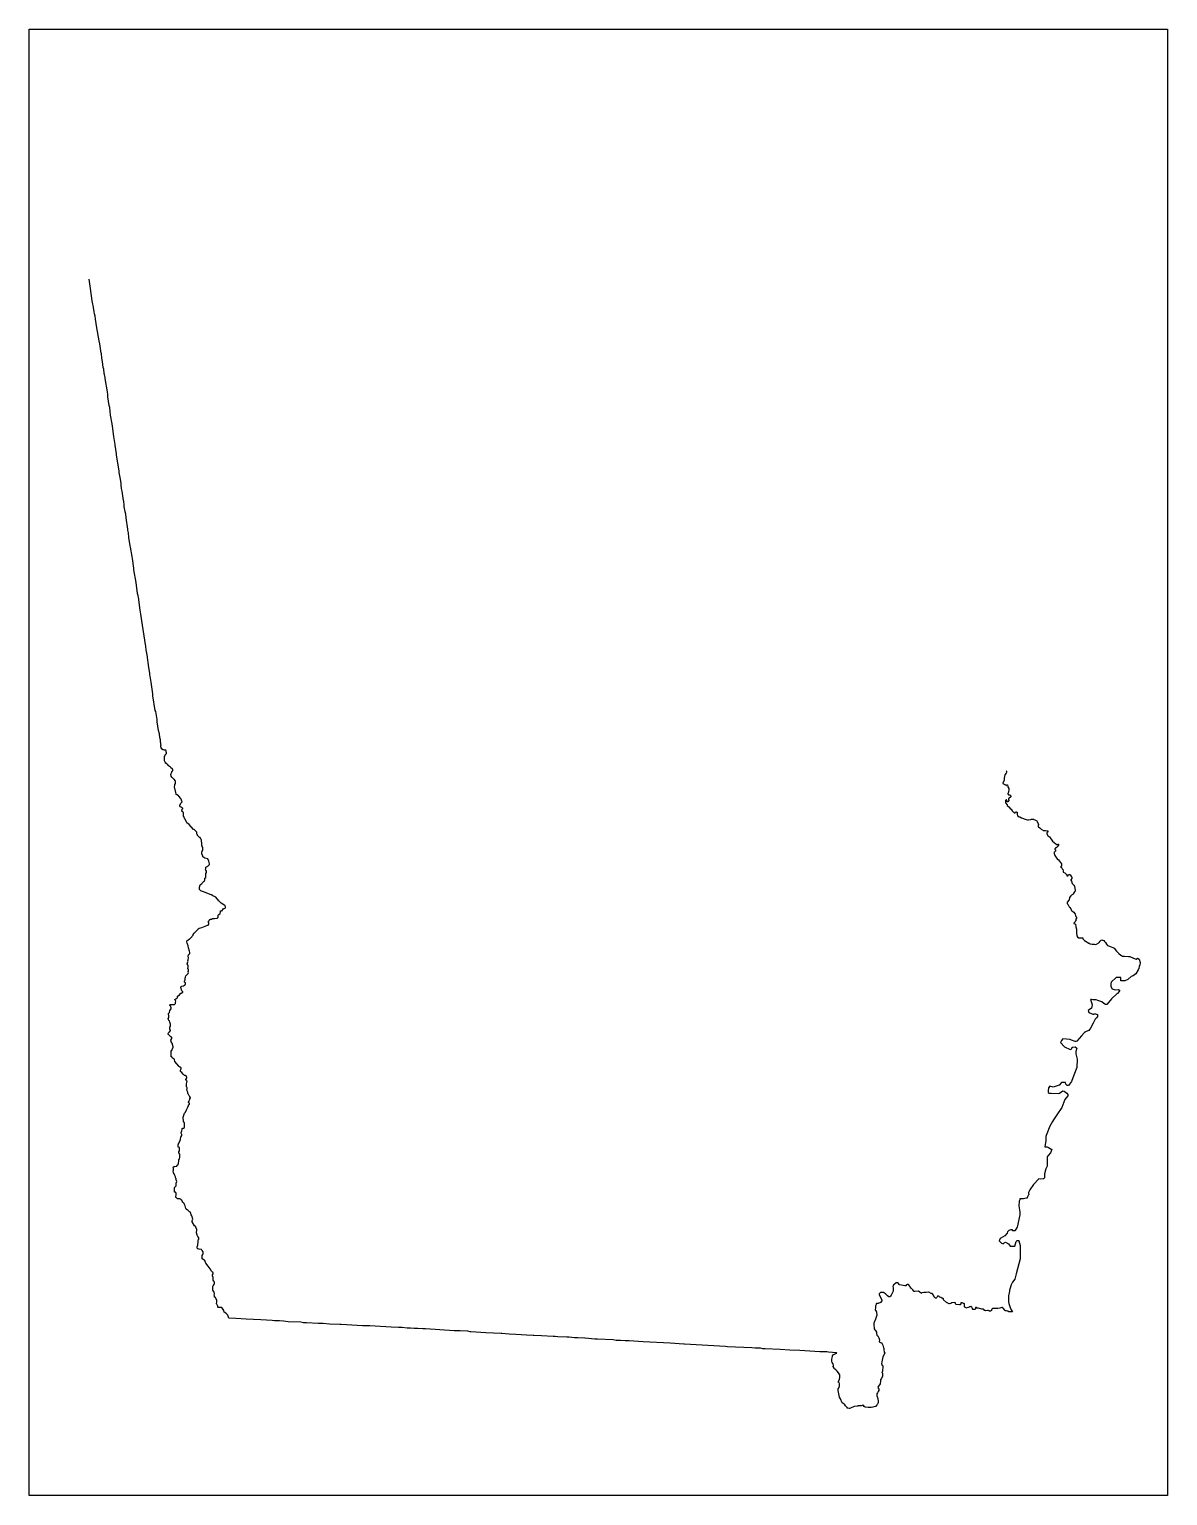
# Model space of a CAD drawing. Extents: x 0.1 to 8.4, y 0.1 to 10.8.
import ezdxf

# ---------------------------------------------------------------- set-up
doc = ezdxf.new("R2010")
doc.units = 0
doc.header["$MEASUREMENT"] = 0
doc.layers.add('STATE', color=7, linetype='CONTINUOUS')

# ---------------------------------------------------------------- blocks, each defined once
blk = doc.blocks.new('BLOCK_2')
at = {"layer": 'STATE'}
blk.add_lwpolyline([(0.093, 0.099), (0.093, 10.807), (8.405, 10.807), (8.405, 0.099), (0.093, 0.099)], dxfattribs=at)
at = {"layer": 'STATE', "color": 2}
for points in [[(1.186, 2.676), (1.19, 2.679), (1.19, 2.682), (1.196, 2.699), (1.2, 2.719), (1.203, 2.722), (1.206, 2.729), (1.206, 2.736), (1.203, 2.746), (1.203, 2.749), (1.203, 2.752), (1.206, 2.762), (1.21, 2.772), (1.21, 2.779), (1.213, 2.782), (1.22, 2.782), (1.223, 2.782), (1.223, 2.786), (1.226, 2.789), (1.226, 2.796), (1.226, 2.806), (1.226, 2.812), (1.226, 2.822), (1.22, 2.832), (1.216, 2.863), (1.226, 2.893), (1.233, 2.899), (1.24, 2.916), (1.25, 2.936), (1.256, 2.949), (1.256, 2.953), (1.26, 2.956), (1.263, 2.959), (1.263, 2.963), (1.256, 2.969), (1.256, 2.973), (1.26, 2.979), (1.263, 2.989), (1.266, 2.993), (1.266, 2.996), (1.27, 3.003), (1.27, 3.006), (1.266, 3.009), (1.266, 3.013), (1.26, 3.019), (1.253, 3.033), (1.25, 3.036), (1.25, 3.046), (1.243, 3.059), (1.24, 3.063), (1.243, 3.066), (1.246, 3.073), (1.246, 3.076), (1.243, 3.079), (1.24, 3.086), (1.24, 3.093), (1.24, 3.106), (1.243, 3.116), (1.243, 3.119), (1.246, 3.126), (1.243, 3.129), (1.24, 3.133), (1.236, 3.133), (1.236, 3.139), (1.24, 3.146), (1.243, 3.149), (1.243, 3.153), (1.243, 3.156), (1.24, 3.159), (1.23, 3.166), (1.226, 3.166), (1.216, 3.176), (1.206, 3.189), (1.2, 3.193), (1.196, 3.196), (1.196, 3.199), (1.196, 3.203), (1.2, 3.213), (1.203, 3.213), (1.203, 3.216), (1.203, 3.219), (1.203, 3.223), (1.2, 3.226), (1.196, 3.229), (1.193, 3.229), (1.186, 3.233), (1.186, 3.236), (1.156, 3.269), (1.153, 3.283), (1.15, 3.286), (1.136, 3.296), (1.133, 3.303), (1.13, 3.303), (1.13, 3.309), (1.13, 3.316), (1.13, 3.329), (1.13, 3.346), (1.13, 3.349), (1.133, 3.349), (1.136, 3.356), (1.143, 3.373), (1.143, 3.376), (1.136, 3.403), (1.13, 3.413), (1.13, 3.419), (1.126, 3.426), (1.13, 3.433), (1.133, 3.436), (1.133, 3.443), (1.133, 3.446), (1.13, 3.446), (1.123, 3.453), (1.12, 3.456), (1.11, 3.466), (1.106, 3.466), (1.106, 3.469), (1.106, 3.473), (1.113, 3.483), (1.12, 3.489), (1.123, 3.496), (1.123, 3.499), (1.12, 3.503), (1.12, 3.506), (1.12, 3.523), (1.123, 3.526), (1.123, 3.533), (1.123, 3.536), (1.123, 3.539), (1.123, 3.543), (1.12, 3.556), (1.116, 3.566), (1.113, 3.569), (1.11, 3.573), (1.11, 3.576), (1.106, 3.583), (1.106, 3.586), (1.11, 3.586), (1.113, 3.593), (1.113, 3.596), (1.113, 3.606), (1.11, 3.613), (1.11, 3.616), (1.11, 3.619), (1.113, 3.623), (1.116, 3.626), (1.12, 3.643), (1.13, 3.653), (1.13, 3.656), (1.13, 3.659), (1.13, 3.666), (1.126, 3.666), (1.126, 3.669), (1.123, 3.673), (1.12, 3.679), (1.12, 3.683), (1.123, 3.686), (1.143, 3.686), (1.146, 3.686), (1.15, 3.686), (1.153, 3.686), (1.156, 3.689), (1.16, 3.693), (1.16, 3.699), (1.163, 3.709), (1.16, 3.716), (1.156, 3.719), (1.156, 3.723), (1.163, 3.726), (1.173, 3.733), (1.176, 3.736), (1.176, 3.746), (1.18, 3.749), (1.19, 3.756), (1.2, 3.769), (1.203, 3.769), (1.213, 3.776), (1.213, 3.779), (1.206, 3.786), (1.2, 3.809), (1.2, 3.813), (1.203, 3.816), (1.206, 3.819), (1.22, 3.823), (1.226, 3.826), (1.23, 3.829), (1.233, 3.836), (1.233, 3.839), (1.233, 3.843), (1.226, 3.849), (1.226, 3.856), (1.23, 3.866), (1.23, 3.876), (1.23, 3.879), (1.233, 3.886), (1.236, 3.896), (1.24, 3.899), (1.253, 3.913), (1.256, 3.919), (1.253, 3.926), (1.256, 3.933), (1.256, 3.936), (1.256, 3.939), (1.256, 3.943), (1.253, 3.943), (1.253, 3.946), (1.25, 3.946), (1.25, 3.953), (1.253, 3.959), (1.253, 3.963), (1.253, 3.966), (1.253, 3.969), (1.25, 3.976), (1.246, 3.983), (1.25, 3.996), (1.253, 4.003), (1.25, 4.006), (1.253, 4.013), (1.256, 4.023), (1.256, 4.029), (1.253, 4.033), (1.253, 4.036), (1.256, 4.049), (1.26, 4.053), (1.266, 4.056), (1.266, 4.059), (1.266, 4.066), (1.263, 4.076), (1.256, 4.099), (1.253, 4.113), (1.246, 4.133), (1.243, 4.143), (1.243, 4.149), (1.246, 4.153), (1.25, 4.156), (1.263, 4.166), (1.266, 4.166), (1.27, 4.169), (1.29, 4.193), (1.29, 4.196), (1.296, 4.206), (1.303, 4.213), (1.323, 4.233), (1.326, 4.239), (1.333, 4.243), (1.353, 4.249), (1.39, 4.263), (1.4, 4.266), (1.403, 4.273), (1.403, 4.276), (1.403, 4.279), (1.403, 4.283), (1.4, 4.286), (1.4, 4.289), (1.403, 4.293), (1.403, 4.296), (1.406, 4.296), (1.406, 4.299), (1.41, 4.303), (1.413, 4.306), (1.413, 4.309), (1.416, 4.309), (1.423, 4.309), (1.43, 4.313), (1.443, 4.313), (1.446, 4.313), (1.463, 4.316), (1.466, 4.316), (1.47, 4.319), (1.473, 4.326), (1.473, 4.333), (1.473, 4.336), (1.473, 4.339), (1.476, 4.343), (1.486, 4.349), (1.49, 4.363), (1.49, 4.366), (1.49, 4.369), (1.496, 4.369), (1.5, 4.373), (1.503, 4.373), (1.503, 4.376), (1.506, 4.376), (1.506, 4.379), (1.51, 4.386), (1.516, 4.386), (1.523, 4.389), (1.526, 4.393), (1.526, 4.396), (1.526, 4.399), (1.523, 4.403), (1.523, 4.406), (1.506, 4.419), (1.493, 4.426), (1.476, 4.443), (1.456, 4.469), (1.45, 4.473), (1.433, 4.479), (1.423, 4.486), (1.42, 4.486), (1.366, 4.509), (1.35, 4.513), (1.346, 4.516), (1.336, 4.526), (1.336, 4.529), (1.336, 4.543), (1.34, 4.559), (1.353, 4.569), (1.363, 4.579), (1.366, 4.583), (1.37, 4.586), (1.373, 4.586), (1.373, 4.589), (1.376, 4.593), (1.376, 4.599), (1.376, 4.603), (1.376, 4.609), (1.383, 4.613), (1.383, 4.616), (1.383, 4.619), (1.383, 4.626), (1.383, 4.629), (1.383, 4.636), (1.383, 4.639), (1.383, 4.646), (1.386, 4.646), (1.386, 4.653), (1.386, 4.659), (1.383, 4.666), (1.38, 4.669), (1.383, 4.679), (1.383, 4.689), (1.396, 4.696), (1.41, 4.709), (1.41, 4.713), (1.403, 4.733), (1.396, 4.749), (1.376, 4.753), (1.36, 4.763), (1.36, 4.769), (1.353, 4.786), (1.353, 4.789), (1.353, 4.793), (1.353, 4.799), (1.356, 4.806), (1.36, 4.813), (1.36, 4.816), (1.36, 4.823), (1.36, 4.826), (1.36, 4.833), (1.356, 4.839), (1.356, 4.843), (1.353, 4.849), (1.353, 4.853), (1.353, 4.859), (1.353, 4.866), (1.35, 4.873), (1.35, 4.879), (1.35, 4.883), (1.35, 4.886), (1.35, 4.889), (1.346, 4.893), (1.34, 4.906), (1.336, 4.906), (1.33, 4.909), (1.326, 4.916), (1.323, 4.919), (1.32, 4.926), (1.316, 4.933), (1.316, 4.936), (1.316, 4.939), (1.316, 4.943), (1.296, 4.963), (1.293, 4.963), (1.26, 4.999), (1.243, 5.013), (1.23, 5.039), (1.226, 5.043), (1.223, 5.056), (1.22, 5.059), (1.22, 5.069), (1.22, 5.073), (1.22, 5.086), (1.216, 5.089), (1.213, 5.089), (1.213, 5.093), (1.21, 5.093), (1.21, 5.099), (1.206, 5.103), (1.206, 5.106), (1.21, 5.109), (1.21, 5.113), (1.213, 5.116), (1.213, 5.119), (1.21, 5.119), (1.206, 5.123), (1.203, 5.126), (1.196, 5.129), (1.193, 5.136), (1.193, 5.139), (1.193, 5.143), (1.196, 5.149), (1.2, 5.156), (1.206, 5.163), (1.21, 5.166), (1.2, 5.189), (1.186, 5.206), (1.183, 5.209), (1.173, 5.216), (1.17, 5.216), (1.166, 5.219), (1.166, 5.223), (1.163, 5.233), (1.153, 5.276), (1.153, 5.279), (1.156, 5.286), (1.156, 5.289), (1.156, 5.293), (1.16, 5.299), (1.16, 5.306), (1.16, 5.309), (1.16, 5.316), (1.16, 5.319), (1.156, 5.319), (1.156, 5.323), (1.153, 5.329), (1.15, 5.329), (1.146, 5.333), (1.14, 5.339), (1.133, 5.346), (1.13, 5.353), (1.126, 5.366), (1.13, 5.373), (1.133, 5.383), (1.133, 5.386), (1.136, 5.389), (1.14, 5.393), (1.14, 5.396), (1.14, 5.403), (1.136, 5.406), (1.126, 5.413), (1.123, 5.419), (1.116, 5.423), (1.11, 5.429), (1.106, 5.429), (1.106, 5.433), (1.09, 5.449), (1.086, 5.456), (1.08, 5.466), (1.08, 5.469), (1.08, 5.476), (1.08, 5.489), (1.08, 5.499), (1.083, 5.499), (1.086, 5.506), (1.086, 5.509), (1.093, 5.516), (1.096, 5.519), (1.096, 5.523), (1.096, 5.526), (1.093, 5.529), (1.093, 5.533), (1.093, 5.536), (1.093, 5.539), (1.09, 5.543), (1.086, 5.543), (1.083, 5.543), (1.08, 5.543), (1.073, 5.546), (1.07, 5.546), (1.066, 5.546), (1.066, 5.549), (1.063, 5.549), (1.063, 5.553), (1.06, 5.553), (1.056, 5.559), (1.056, 5.563), (1.053, 5.566), (1.053, 5.576), (1.056, 5.576), (1.056, 5.579), (1.053, 5.583), (1.053, 5.586), (1.053, 5.589), (1.053, 5.593), (1.053, 5.599), (1.05, 5.599), (1.05, 5.616), (1.05, 5.619), (1.046, 5.636), (1.043, 5.663), (1.036, 5.686), (1.026, 5.749), (1.026, 5.766), (1.016, 5.826), (1.013, 5.833), (0.996, 5.939), (0.996, 5.953), (0.983, 6.039), (0.976, 6.083), (0.973, 6.093), (0.973, 6.106), (0.966, 6.146), (0.953, 6.24), (0.946, 6.276), (0.943, 6.3), (0.936, 6.346), (0.92, 6.456), (0.907, 6.536), (0.903, 6.566), (0.89, 6.66), (0.887, 6.67), (0.883, 6.686), (0.873, 6.766), (0.857, 6.86), (0.857, 6.87), (0.857, 6.873), (0.847, 6.943), (0.843, 6.956), (0.833, 7.026), (0.83, 7.036), (0.82, 7.096), (0.817, 7.13), (0.813, 7.15), (0.813, 7.156), (0.8, 7.24), (0.797, 7.266), (0.793, 7.283), (0.793, 7.286), (0.787, 7.32), (0.787, 7.333), (0.783, 7.36), (0.78, 7.366), (0.77, 7.433), (0.767, 7.453), (0.763, 7.48), (0.763, 7.483), (0.763, 7.493), (0.757, 7.533), (0.75, 7.57), (0.75, 7.58), (0.73, 7.7), (0.73, 7.706), (0.72, 7.77), (0.72, 7.773), (0.72, 7.776), (0.71, 7.833), (0.7, 7.91), (0.697, 7.926), (0.687, 7.99), (0.687, 7.993), (0.683, 8.013), (0.68, 8.046), (0.677, 8.06), (0.667, 8.123), (0.667, 8.14), (0.663, 8.16), (0.647, 8.256), (0.647, 8.263), (0.643, 8.286), (0.64, 8.293), (0.637, 8.326), (0.633, 8.336), (0.627, 8.38), (0.623, 8.406), (0.62, 8.44), (0.617, 8.443), (0.607, 8.51), (0.603, 8.533), (0.587, 8.626), (0.577, 8.69), (0.577, 8.693), (0.573, 8.713), (0.57, 8.73), (0.567, 8.743), (0.563, 8.776), (0.56, 8.79), (0.557, 8.8), (0.553, 8.823), (0.54, 8.913), (0.53, 8.983)], [(7.225, 5.393), (7.229, 5.389), (7.229, 5.386), (7.229, 5.383), (7.229, 5.379), (7.225, 5.376), (7.215, 5.363), (7.212, 5.339), (7.212, 5.323), (7.202, 5.303), (7.202, 5.299), (7.222, 5.289), (7.225, 5.286), (7.229, 5.286), (7.229, 5.289), (7.232, 5.289), (7.235, 5.289), (7.239, 5.276), (7.245, 5.263), (7.245, 5.256), (7.242, 5.236), (7.239, 5.226), (7.239, 5.223), (7.242, 5.216), (7.245, 5.216), (7.252, 5.216), (7.259, 5.209), (7.262, 5.206), (7.259, 5.203), (7.245, 5.189), (7.242, 5.189), (7.242, 5.179), (7.245, 5.179), (7.245, 5.176), (7.239, 5.166), (7.235, 5.166), (7.232, 5.166), (7.232, 5.169), (7.229, 5.179), (7.225, 5.179), (7.222, 5.176), (7.222, 5.173), (7.222, 5.163), (7.222, 5.159), (7.232, 5.143), (7.232, 5.139), (7.245, 5.129), (7.255, 5.116), (7.262, 5.113), (7.269, 5.099), (7.285, 5.086), (7.289, 5.086), (7.292, 5.086), (7.295, 5.093), (7.299, 5.093), (7.302, 5.089), (7.305, 5.089), (7.305, 5.076), (7.309, 5.063), (7.322, 5.056), (7.325, 5.056), (7.339, 5.049), (7.372, 5.036), (7.382, 5.033), (7.385, 5.033), (7.389, 5.033), (7.405, 5.036), (7.412, 5.039), (7.419, 5.039), (7.422, 5.039), (7.425, 5.039), (7.429, 5.036), (7.435, 5.033), (7.449, 5.026), (7.452, 5.023), (7.459, 5.006), (7.462, 5.003), (7.462, 4.999), (7.459, 4.993), (7.459, 4.989), (7.459, 4.986), (7.462, 4.983), (7.472, 4.976), (7.482, 4.966), (7.499, 4.956), (7.502, 4.953), (7.505, 4.956), (7.512, 4.956), (7.525, 4.953), (7.529, 4.953), (7.529, 4.946), (7.529, 4.943), (7.525, 4.943), (7.522, 4.939), (7.522, 4.936), (7.522, 4.933), (7.532, 4.916), (7.542, 4.909), (7.565, 4.879), (7.589, 4.859), (7.595, 4.853), (7.599, 4.853), (7.605, 4.856), (7.609, 4.856), (7.609, 4.853), (7.609, 4.849), (7.599, 4.836), (7.592, 4.829), (7.585, 4.829), (7.585, 4.826), (7.582, 4.823), (7.582, 4.819), (7.585, 4.816), (7.585, 4.813), (7.589, 4.813), (7.585, 4.809), (7.585, 4.806), (7.582, 4.803), (7.579, 4.799), (7.575, 4.796), (7.582, 4.773), (7.592, 4.759), (7.599, 4.749), (7.609, 4.743), (7.622, 4.723), (7.629, 4.713), (7.629, 4.699), (7.622, 4.689), (7.625, 4.689), (7.629, 4.686), (7.635, 4.676), (7.642, 4.669), (7.645, 4.666), (7.642, 4.663), (7.642, 4.659), (7.642, 4.656), (7.642, 4.653), (7.655, 4.646), (7.662, 4.639), (7.669, 4.633), (7.669, 4.629), (7.669, 4.626), (7.672, 4.626), (7.675, 4.626), (7.679, 4.626), (7.679, 4.629), (7.679, 4.633), (7.685, 4.636), (7.689, 4.636), (7.692, 4.633), (7.702, 4.619), (7.702, 4.616), (7.705, 4.616), (7.705, 4.606), (7.699, 4.596), (7.699, 4.593), (7.702, 4.586), (7.709, 4.569), (7.719, 4.556), (7.722, 4.556), (7.722, 4.553), (7.725, 4.549), (7.729, 4.519), (7.729, 4.516), (7.729, 4.513), (7.725, 4.509), (7.715, 4.493), (7.712, 4.489), (7.702, 4.483), (7.699, 4.479), (7.689, 4.466), (7.685, 4.449), (7.672, 4.433), (7.672, 4.426), (7.672, 4.423), (7.675, 4.419), (7.675, 4.416), (7.679, 4.413), (7.685, 4.399), (7.689, 4.396), (7.692, 4.393), (7.695, 4.386), (7.705, 4.369), (7.719, 4.359), (7.729, 4.346), (7.732, 4.336), (7.735, 4.329), (7.739, 4.323), (7.739, 4.316), (7.735, 4.309), (7.735, 4.303), (7.735, 4.299), (7.735, 4.296), (7.732, 4.296), (7.729, 4.289), (7.722, 4.283), (7.719, 4.279), (7.719, 4.276), (7.722, 4.276), (7.732, 4.273), (7.732, 4.269), (7.735, 4.256), (7.735, 4.253), (7.739, 4.236), (7.739, 4.233), (7.739, 4.219), (7.739, 4.216), (7.739, 4.209), (7.742, 4.186), (7.749, 4.176), (7.752, 4.173), (7.772, 4.173), (7.782, 4.173), (7.785, 4.173), (7.785, 4.166), (7.792, 4.159), (7.799, 4.153), (7.829, 4.133), (7.832, 4.133), (7.839, 4.129), (7.842, 4.129), (7.855, 4.126), (7.859, 4.126), (7.869, 4.126), (7.875, 4.123), (7.885, 4.126), (7.902, 4.136), (7.905, 4.139), (7.912, 4.149), (7.919, 4.156), (7.925, 4.159), (7.929, 4.156), (7.932, 4.156), (7.939, 4.153), (7.945, 4.146), (7.952, 4.139), (7.959, 4.126), (7.965, 4.116), (7.972, 4.113), (7.992, 4.106), (8.005, 4.103), (8.015, 4.096), (8.032, 4.076), (8.049, 4.059), (8.062, 4.046), (8.069, 4.043), (8.075, 4.039), (8.089, 4.039), (8.119, 4.036), (8.129, 4.036), (8.155, 4.023), (8.175, 4.016), (8.185, 4.023), (8.198, 4.016), (8.205, 3.993), (8.205, 3.989), (8.202, 3.976), (8.198, 3.963), (8.195, 3.949), (8.195, 3.946), (8.192, 3.946), (8.189, 3.939), (8.172, 3.909), (8.152, 3.896), (8.139, 3.889), (8.115, 3.869), (8.092, 3.859), (8.062, 3.859), (8.062, 3.883), (8.042, 3.883), (8.039, 3.883), (8.029, 3.883), (7.992, 3.849), (7.989, 3.836), (7.989, 3.816), (7.999, 3.799), (8.022, 3.793), (8.045, 3.796), (8.055, 3.789), (8.039, 3.766), (8.035, 3.763), (7.995, 3.726), (7.962, 3.686), (7.952, 3.686), (7.939, 3.693), (7.925, 3.706), (7.895, 3.716), (7.882, 3.719), (7.859, 3.719), (7.849, 3.723), (7.845, 3.723), (7.842, 3.723), (7.849, 3.699), (7.855, 3.683), (7.852, 3.669), (7.849, 3.659), (7.825, 3.643), (7.829, 3.626), (7.859, 3.616), (7.869, 3.616), (7.872, 3.619), (7.885, 3.616), (7.892, 3.613), (7.892, 3.599), (7.885, 3.589), (7.875, 3.579), (7.862, 3.549), (7.842, 3.513), (7.829, 3.496), (7.799, 3.483), (7.799, 3.479), (7.795, 3.479), (7.775, 3.456), (7.742, 3.419), (7.735, 3.416), (7.729, 3.416), (7.702, 3.426), (7.692, 3.429), (7.639, 3.436), (7.629, 3.423), (7.622, 3.409), (7.652, 3.376), (7.692, 3.356), (7.705, 3.363), (7.709, 3.373), (7.712, 3.373), (7.729, 3.376), (7.742, 3.366), (7.735, 3.343), (7.735, 3.326), (7.745, 3.286), (7.742, 3.226), (7.719, 3.169), (7.702, 3.123), (7.682, 3.093), (7.672, 3.093), (7.662, 3.103), (7.659, 3.116), (7.645, 3.116), (7.629, 3.116), (7.612, 3.096), (7.569, 3.083), (7.545, 3.089), (7.535, 3.076), (7.532, 3.056), (7.532, 3.046), (7.532, 3.043), (7.539, 3.039), (7.555, 3.039), (7.609, 3.036), (7.615, 3.039), (7.639, 3.056), (7.649, 3.053), (7.669, 3.039), (7.675, 3.029), (7.675, 3.019), (7.655, 2.993), (7.632, 2.933), (7.595, 2.879), (7.572, 2.843), (7.565, 2.832), (7.545, 2.796), (7.519, 2.729), (7.515, 2.722), (7.515, 2.692), (7.509, 2.646), (7.525, 2.646), (7.535, 2.642), (7.559, 2.626), (7.549, 2.602), (7.532, 2.582), (7.525, 2.572), (7.525, 2.506), (7.515, 2.486), (7.505, 2.449), (7.505, 2.426), (7.505, 2.419), (7.499, 2.412), (7.495, 2.412), (7.479, 2.409), (7.465, 2.412), (7.425, 2.372), (7.399, 2.332), (7.389, 2.312), (7.389, 2.309), (7.392, 2.299), (7.389, 2.296), (7.382, 2.282), (7.379, 2.272), (7.375, 2.272), (7.372, 2.272), (7.352, 2.266), (7.345, 2.266), (7.325, 2.266), (7.325, 2.259), (7.322, 2.249), (7.319, 2.216), (7.325, 2.172), (7.325, 2.149), (7.305, 2.059), (7.295, 2.039), (7.289, 2.032), (7.275, 2.032), (7.272, 2.036), (7.272, 2.039), (7.259, 2.039), (7.245, 2.036), (7.235, 2.026), (7.232, 2.016), (7.215, 1.996), (7.182, 1.976), (7.175, 1.959), (7.189, 1.946), (7.192, 1.942), (7.205, 1.939), (7.212, 1.946), (7.222, 1.949), (7.242, 1.939), (7.255, 1.922), (7.275, 1.922), (7.289, 1.922), (7.299, 1.956), (7.305, 1.962), (7.319, 1.962), (7.319, 1.959), (7.329, 1.926), (7.329, 1.916), (7.329, 1.902), (7.329, 1.829), (7.299, 1.719), (7.292, 1.689), (7.289, 1.679), (7.272, 1.659), (7.262, 1.639), (7.252, 1.606), (7.249, 1.599), (7.249, 1.592), (7.242, 1.559), (7.242, 1.529), (7.242, 1.512), (7.245, 1.506), (7.245, 1.502), (7.255, 1.472), (7.262, 1.456), (7.272, 1.442), (7.265, 1.442), (7.245, 1.442), (7.239, 1.446), (7.235, 1.446), (7.229, 1.449), (7.222, 1.449), (7.219, 1.452), (7.205, 1.469), (7.199, 1.472), (7.195, 1.472), (7.179, 1.469), (7.165, 1.466), (7.152, 1.466), (7.142, 1.466), (7.129, 1.466), (7.125, 1.466), (7.122, 1.462), (7.122, 1.459), (7.119, 1.456), (7.119, 1.452), (7.115, 1.449), (7.112, 1.446), (7.109, 1.446), (7.105, 1.446), (7.102, 1.446), (7.102, 1.449), (7.099, 1.449), (7.095, 1.452), (7.089, 1.452), (7.075, 1.449), (7.072, 1.452), (7.065, 1.452), (7.065, 1.456), (7.059, 1.462), (7.055, 1.462), (7.049, 1.462), (7.032, 1.466), (7.022, 1.469), (7.015, 1.469), (7.009, 1.472), (7.002, 1.472), (7.002, 1.466), (6.999, 1.459), (6.995, 1.459), (6.989, 1.459), (6.982, 1.459), (6.979, 1.462), (6.979, 1.466), (6.975, 1.476), (6.972, 1.479), (6.969, 1.482), (6.962, 1.479), (6.959, 1.479), (6.955, 1.476), (6.932, 1.469), (6.929, 1.472), (6.925, 1.472), (6.922, 1.479), (6.922, 1.486), (6.922, 1.496), (6.922, 1.499), (6.919, 1.502), (6.915, 1.502), (6.905, 1.506), (6.902, 1.506), (6.895, 1.506), (6.895, 1.502), (6.892, 1.496), (6.892, 1.492), (6.889, 1.492), (6.885, 1.492), (6.862, 1.496), (6.855, 1.499), (6.855, 1.506), (6.852, 1.509), (6.832, 1.506), (6.829, 1.506), (6.822, 1.502), (6.812, 1.499), (6.809, 1.499), (6.795, 1.506), (6.789, 1.509), (6.769, 1.529), (6.769, 1.532), (6.769, 1.536), (6.765, 1.539), (6.762, 1.539), (6.762, 1.542), (6.759, 1.542), (6.755, 1.542), (6.749, 1.546), (6.742, 1.549), (6.735, 1.556), (6.725, 1.556), (6.722, 1.552), (6.719, 1.546), (6.715, 1.542), (6.709, 1.542), (6.702, 1.546), (6.699, 1.552), (6.695, 1.562), (6.685, 1.576), (6.679, 1.576), (6.662, 1.586), (6.659, 1.586), (6.642, 1.582), (6.639, 1.582), (6.629, 1.582), (6.625, 1.582), (6.609, 1.579), (6.605, 1.576), (6.602, 1.579), (6.599, 1.582), (6.595, 1.586), (6.585, 1.592), (6.559, 1.589), (6.555, 1.589), (6.545, 1.602), (6.535, 1.612), (6.522, 1.626), (6.519, 1.632), (6.515, 1.639), (6.512, 1.642), (6.505, 1.642), (6.502, 1.642), (6.499, 1.639), (6.495, 1.636), (6.495, 1.632), (6.485, 1.632), (6.462, 1.636), (6.445, 1.639), (6.445, 1.642), (6.439, 1.649), (6.432, 1.652), (6.422, 1.652), (6.405, 1.639), (6.402, 1.636), (6.402, 1.632), (6.399, 1.626), (6.402, 1.616), (6.402, 1.599), (6.402, 1.592), (6.385, 1.562), (6.382, 1.556), (6.376, 1.552), (6.372, 1.552), (6.369, 1.552), (6.359, 1.559), (6.355, 1.562), (6.346, 1.572), (6.329, 1.582), (6.326, 1.582), (6.309, 1.582), (6.299, 1.572), (6.299, 1.569), (6.299, 1.566), (6.309, 1.549), (6.319, 1.526), (6.319, 1.522), (6.309, 1.509), (6.292, 1.502), (6.286, 1.502), (6.279, 1.502), (6.276, 1.499), (6.276, 1.496), (6.272, 1.486), (6.272, 1.476), (6.272, 1.469), (6.269, 1.459), (6.272, 1.452), (6.276, 1.449), (6.276, 1.446), (6.279, 1.439), (6.282, 1.416), (6.272, 1.389), (6.259, 1.359), (6.259, 1.356), (6.259, 1.352), (6.262, 1.316), (6.266, 1.309), (6.272, 1.306), (6.279, 1.292), (6.279, 1.289), (6.279, 1.282), (6.282, 1.272), (6.289, 1.266), (6.296, 1.252), (6.302, 1.236), (6.299, 1.222), (6.312, 1.216), (6.319, 1.216), (6.319, 1.212), (6.326, 1.199), (6.329, 1.179), (6.332, 1.176), (6.332, 1.166), (6.336, 1.146), (6.339, 1.139), (6.326, 1.112), (6.319, 1.076), (6.316, 1.062), (6.319, 1.059), (6.319, 1.056), (6.319, 1.052), (6.322, 1.052), (6.326, 1.042), (6.326, 1.039), (6.326, 1.036), (6.322, 1.016), (6.322, 1.009), (6.322, 1.006), (6.319, 1.002), (6.322, 0.992), (6.322, 0.976), (6.322, 0.972), (6.322, 0.969), (6.312, 0.952), (6.309, 0.946), (6.309, 0.936), (6.306, 0.916), (6.302, 0.909), (6.292, 0.896), (6.289, 0.889), (6.296, 0.876), (6.296, 0.866), (6.292, 0.859), (6.286, 0.849), (6.282, 0.842), (6.282, 0.829), (6.286, 0.816), (6.292, 0.792), (6.292, 0.779), (6.289, 0.772), (6.286, 0.766), (6.282, 0.762), (6.276, 0.749), (6.269, 0.749), (6.252, 0.746), (6.239, 0.742), (6.219, 0.742), (6.196, 0.746), (6.189, 0.749), (6.186, 0.749), (6.186, 0.752), (6.182, 0.752), (6.186, 0.756), (6.182, 0.759), (6.179, 0.759), (6.166, 0.756), (6.159, 0.756), (6.146, 0.756), (6.146, 0.752), (6.139, 0.752), (6.116, 0.749), (6.089, 0.739), (6.082, 0.736), (6.079, 0.736), (6.069, 0.739), (6.066, 0.739), (6.066, 0.742), (6.052, 0.756), (6.046, 0.766), (6.036, 0.772), (6.029, 0.776), (6.016, 0.806), (6.009, 0.819), (5.999, 0.866), (5.999, 0.879), (6.006, 0.889), (6.009, 0.902), (6.009, 0.916), (6.006, 0.926), (6.002, 0.926), (6.002, 0.932), (6.009, 0.949), (6.012, 0.962), (6.012, 0.982), (6.002, 0.996), (5.992, 1.009), (5.982, 1.019), (5.972, 1.026), (5.969, 1.029), (5.962, 1.042), (5.966, 1.049), (5.962, 1.062), (5.956, 1.072), (5.952, 1.082), (5.952, 1.096), (5.959, 1.116), (5.959, 1.119), (5.966, 1.129), (5.972, 1.132), (5.982, 1.136), (5.989, 1.139), (5.986, 1.142), (5.929, 1.146), (5.916, 1.149), (5.866, 1.149), (5.719, 1.159), (5.646, 1.162), (5.576, 1.166), (5.466, 1.172), (5.449, 1.172), (5.432, 1.176), (5.419, 1.176), (5.399, 1.176), (5.392, 1.176), (5.369, 1.179), (5.192, 1.186), (5.176, 1.189), (4.876, 1.206), (4.872, 1.206), (4.772, 1.212), (4.576, 1.222), (4.473, 1.229), (4.463, 1.229), (4.453, 1.229), (4.443, 1.229), (4.409, 1.232), (4.396, 1.232), (4.383, 1.232), (4.379, 1.232), (4.356, 1.236), (4.243, 1.242), (4.223, 1.242), (4.153, 1.249), (4.149, 1.249), (4.099, 1.252), (4.073, 1.252), (4.036, 1.256), (4.019, 1.256), (3.953, 1.259), (3.933, 1.262), (3.919, 1.262), (3.833, 1.266), (3.776, 1.269), (3.773, 1.269), (3.723, 1.272), (3.646, 1.276), (3.596, 1.279), (3.543, 1.282), (3.539, 1.282), (3.426, 1.289), (3.316, 1.296), (3.313, 1.296), (3.296, 1.299), (3.239, 1.302), (3.196, 1.302), (2.986, 1.316), (2.966, 1.316), (2.929, 1.319), (2.926, 1.319), (2.919, 1.319), (2.903, 1.319), (2.876, 1.322), (2.856, 1.322), (2.853, 1.322), (2.816, 1.326), (2.803, 1.326), (2.799, 1.326), (2.789, 1.326), (2.736, 1.329), (2.58, 1.339), (2.573, 1.339), (2.526, 1.339), (2.37, 1.349), (2.363, 1.349), (2.36, 1.349), (2.286, 1.352), (2.24, 1.356), (2.216, 1.356), (2.203, 1.356), (2.116, 1.362), (2.103, 1.362), (2.096, 1.362), (2.076, 1.366), (1.983, 1.369), (1.95, 1.372), (1.92, 1.376), (1.886, 1.376), (1.883, 1.376), (1.866, 1.379), (1.783, 1.382), (1.676, 1.389), (1.6, 1.392), (1.553, 1.396), (1.55, 1.396), (1.543, 1.416), (1.533, 1.426), (1.52, 1.436), (1.516, 1.439), (1.513, 1.452), (1.5, 1.472), (1.496, 1.472), (1.493, 1.472), (1.486, 1.472), (1.483, 1.472), (1.48, 1.472), (1.473, 1.472), (1.47, 1.476), (1.47, 1.479), (1.47, 1.482), (1.466, 1.492), (1.463, 1.496), (1.46, 1.502), (1.463, 1.512), (1.463, 1.519), (1.463, 1.526), (1.45, 1.549), (1.446, 1.549), (1.446, 1.552), (1.446, 1.556), (1.446, 1.559), (1.443, 1.562), (1.446, 1.572), (1.446, 1.576), (1.443, 1.586), (1.433, 1.599), (1.433, 1.606), (1.433, 1.616), (1.433, 1.626), (1.436, 1.632), (1.44, 1.639), (1.443, 1.642), (1.443, 1.646), (1.446, 1.649), (1.446, 1.652), (1.446, 1.659), (1.443, 1.662), (1.44, 1.666), (1.436, 1.672), (1.436, 1.676), (1.436, 1.679), (1.436, 1.686), (1.436, 1.689), (1.436, 1.692), (1.433, 1.699), (1.43, 1.702), (1.43, 1.709), (1.43, 1.712), (1.436, 1.719), (1.436, 1.722), (1.436, 1.726), (1.433, 1.732), (1.43, 1.732), (1.426, 1.736), (1.423, 1.739), (1.413, 1.756), (1.406, 1.766), (1.4, 1.776), (1.383, 1.796), (1.38, 1.802), (1.376, 1.816), (1.37, 1.819), (1.36, 1.826), (1.356, 1.829), (1.356, 1.832), (1.356, 1.842), (1.356, 1.849), (1.356, 1.852), (1.36, 1.859), (1.363, 1.866), (1.363, 1.869), (1.363, 1.876), (1.363, 1.879), (1.356, 1.889), (1.353, 1.892), (1.35, 1.896), (1.333, 1.899), (1.33, 1.899), (1.323, 1.902), (1.32, 1.906), (1.32, 1.909), (1.32, 1.912), (1.32, 1.916), (1.323, 1.929), (1.323, 1.932), (1.326, 1.949), (1.326, 1.952), (1.326, 1.956), (1.326, 1.966), (1.33, 1.972), (1.33, 1.982), (1.323, 1.992), (1.32, 2.002), (1.313, 2.019), (1.316, 2.039), (1.316, 2.042), (1.31, 2.059), (1.31, 2.062), (1.3, 2.069), (1.283, 2.099), (1.283, 2.102), (1.283, 2.106), (1.286, 2.119), (1.28, 2.142), (1.276, 2.149), (1.27, 2.166), (1.27, 2.169), (1.263, 2.172), (1.253, 2.182), (1.246, 2.186), (1.243, 2.186), (1.243, 2.189), (1.24, 2.189), (1.24, 2.192), (1.236, 2.196), (1.23, 2.216), (1.226, 2.226), (1.223, 2.232), (1.213, 2.242), (1.21, 2.249), (1.206, 2.256), (1.203, 2.259), (1.203, 2.262), (1.193, 2.266), (1.176, 2.266), (1.166, 2.276), (1.163, 2.276), (1.163, 2.279), (1.166, 2.299), (1.166, 2.306), (1.163, 2.312), (1.16, 2.316), (1.156, 2.316), (1.153, 2.316), (1.153, 2.319), (1.153, 2.322), (1.153, 2.336), (1.153, 2.349), (1.156, 2.352), (1.166, 2.362), (1.166, 2.366), (1.166, 2.382), (1.17, 2.392), (1.166, 2.406), (1.166, 2.409), (1.166, 2.412), (1.163, 2.416), (1.16, 2.426), (1.156, 2.436), (1.15, 2.449), (1.146, 2.456), (1.146, 2.459), (1.143, 2.469), (1.146, 2.476), (1.146, 2.482), (1.146, 2.489), (1.143, 2.492), (1.146, 2.499), (1.15, 2.502), (1.153, 2.502), (1.156, 2.502), (1.166, 2.506), (1.17, 2.506), (1.173, 2.512), (1.18, 2.516), (1.18, 2.519), (1.183, 2.526), (1.186, 2.542), (1.186, 2.546), (1.186, 2.552), (1.19, 2.559), (1.193, 2.569), (1.193, 2.572), (1.193, 2.592), (1.186, 2.602), (1.186, 2.606), (1.186, 2.609), (1.19, 2.616), (1.19, 2.632), (1.19, 2.639), (1.19, 2.642), (1.183, 2.642), (1.18, 2.649), (1.18, 2.656), (1.18, 2.659), (1.18, 2.662), (1.186, 2.676)]]:
    blk.add_lwpolyline(points, dxfattribs=at)

msp = doc.modelspace()

# ---------------------------------------------------------------- block references
at = {"layer": 'STATE'}
msp.add_blockref('BLOCK_2', (0, 0), dxfattribs=at)

doc.saveas('drawing.dxf')
